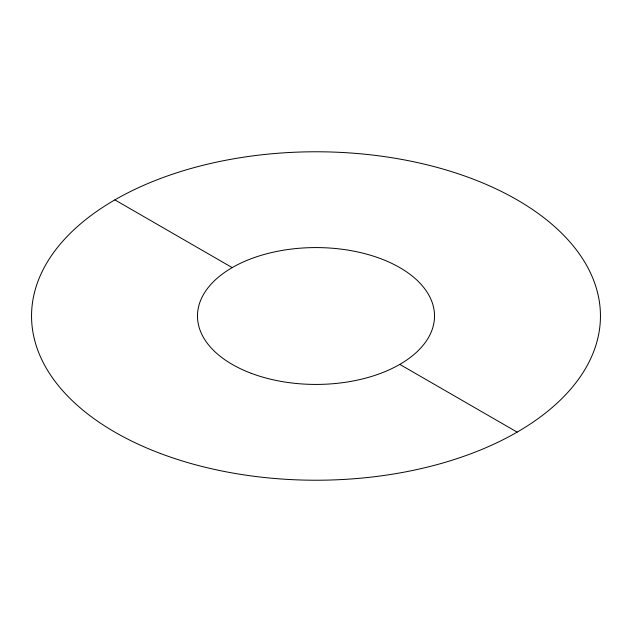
<?xml version="1.0" encoding="UTF-8"?>
<svg xmlns="http://www.w3.org/2000/svg" width="632" height="632" viewBox="0 0 632 632"><rect width="100%" height="100%" fill="white"/><g stroke="black" fill="none" stroke-linecap="round" stroke-linejoin="round"><path stroke-width="0.95" d="M114.866 199.878L232.197 267.613M399.803 364.387L517.134 432.122M160.496 453.515A284.447 164.225 0 0 0 600.021 324.998A284.447 164.225 0 0 0 187.483 169.495A284.447 164.225 0 0 0 160.496 453.515M251.204 373.299A118.524 68.43 0 0 0 434.342 319.745A118.524 68.43 0 0 0 262.454 254.957A118.524 68.43 0 0 0 251.204 373.299"/></g></svg>
